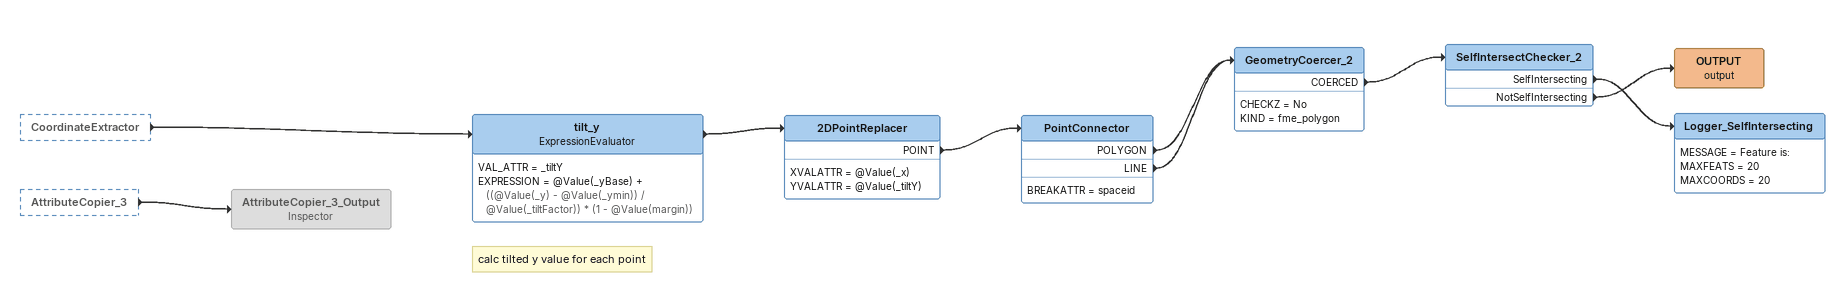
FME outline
CoordinateExtractor [outside]
    -> tilt_y
AttributeCopier_3 [outside]
    -> AttributeCopier_3_Output
Note: calc tilted y value for each point
tilt_y: ExpressionEvaluator
    VAL_ATTR = _tiltY
    EXPRESSION = @Value(_yBase) + ((@Value(_y) - @Value(_ymin)) / @Value(_tiltFactor)) * (1 - @Value(margin))
    -> 2DPointReplacer
2DPointReplacer
    XVALATTR = @Value(_x)
    YVALATTR = @Value(_tiltY)
    POINT -> PointConnector
PointConnector
    BREAKATTR = spaceid
    POLYGON -> GeometryCoercer_2
    LINE -> GeometryCoercer_2
GeometryCoercer_2
    CHECKZ = No
    KIND = fme_polygon
    COERCED -> SelfIntersectChecker_2
SelfIntersectChecker_2
    SelfIntersecting -> Logger_SelfIntersecting
    NotSelfIntersecting -> OUTPUT (output)
OUTPUT (output)
Logger_SelfIntersecting
    MESSAGE = Feature is:
    MAXFEATS = 20
    MAXCOORDS = 20
AttributeCopier_3_Output: Inspector [off]
